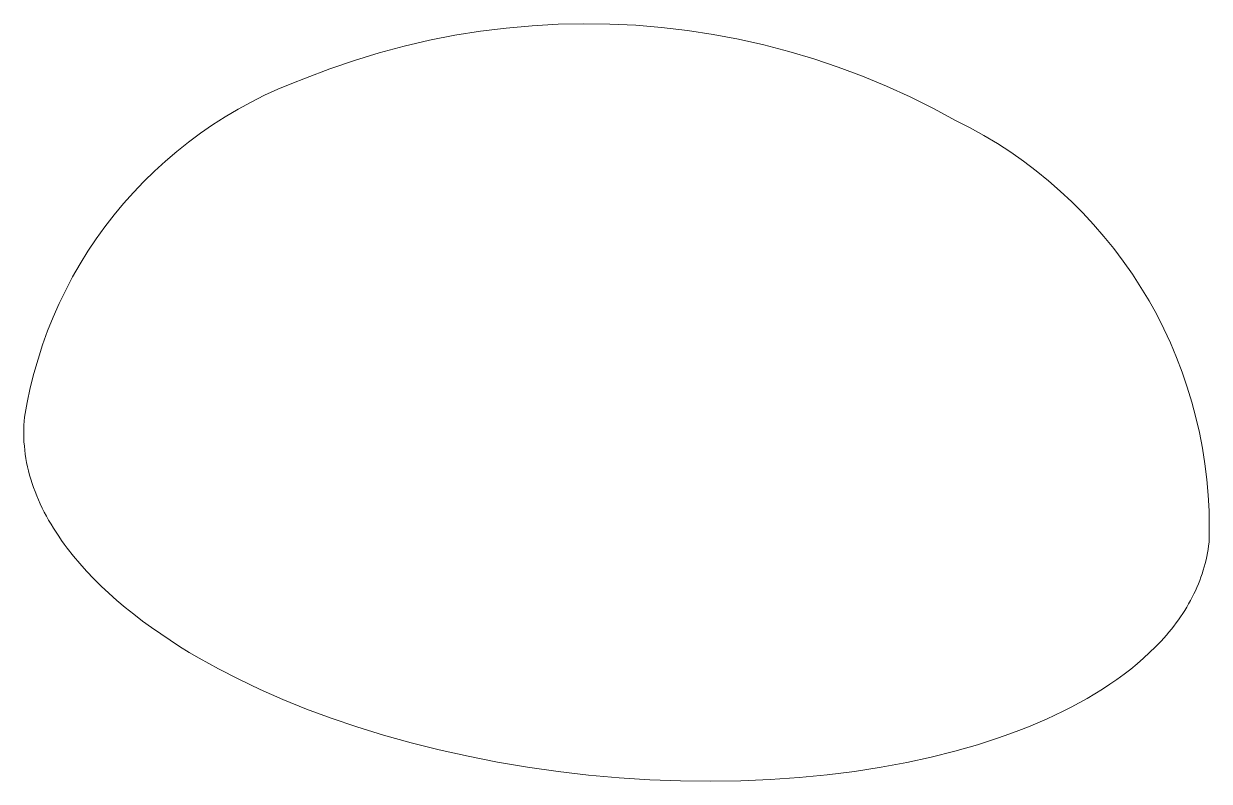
# Model space of a CAD drawing. Header units: millimetres. Extents: x -75 to 3710, y -20 to 2482.
# Drawn here: x 3380.24 to 3392.04, y 876.02 to 883.56 of the extents above; entities that cross this region are included whole.
import ezdxf

# ---------------------------------------------------------------- set-up
doc = ezdxf.new("R2010")
doc.units = ezdxf.units.MM
doc.layers.add('ZANO_R', color=7, linetype='Continuous', lineweight=0)

msp = doc.modelspace()

# ---------------------------------------------------------------- linework, layer by layer
at = {"layer": 'ZANO_R'}
for p, q in [((3385.041, 883.519), (3385.298, 883.542)), ((3385.041, 883.519), (3385.298, 883.542)), ((3385.041, 883.519), (3385.298, 883.542)), ((3385.298, 883.542), (3385.556, 883.557)), ((3385.298, 883.542), (3385.556, 883.557)), ((3385.298, 883.542), (3385.556, 883.557)), ((3385.556, 883.557), (3385.814, 883.562)), ((3385.556, 883.557), (3385.814, 883.562)), ((3385.556, 883.557), (3385.814, 883.562)), ((3385.814, 883.562), (3386.072, 883.558)), ((3385.814, 883.562), (3386.072, 883.558)), ((3385.814, 883.562), (3386.072, 883.558)), ((3386.072, 883.558), (3386.33, 883.546)), ((3386.072, 883.558), (3386.33, 883.546)), ((3386.072, 883.558), (3386.33, 883.546)), ((3386.33, 883.546), (3386.587, 883.524)), ((3386.33, 883.546), (3386.587, 883.524)), ((3386.33, 883.546), (3386.587, 883.525)), ((3384.277, 883.397), (3384.53, 883.447)), ((3384.277, 883.397), (3384.53, 883.447)), ((3384.277, 883.397), (3384.53, 883.447)), ((3384.53, 883.447), (3384.785, 883.487)), ((3384.53, 883.447), (3384.785, 883.487)), ((3384.53, 883.447), (3384.785, 883.487)), ((3384.785, 883.487), (3385.041, 883.519)), ((3384.785, 883.487), (3385.041, 883.519)), ((3384.785, 883.487), (3385.041, 883.519)), ((3386.587, 883.525), (3386.844, 883.494)), ((3386.587, 883.524), (3386.844, 883.494)), ((3386.587, 883.524), (3386.844, 883.494)), ((3386.844, 883.494), (3387.099, 883.455)), ((3386.844, 883.494), (3387.099, 883.455)), ((3386.844, 883.494), (3387.099, 883.455)), ((3387.099, 883.455), (3387.352, 883.408)), ((3387.099, 883.455), (3387.352, 883.408)), ((3387.099, 883.455), (3387.352, 883.408)), ((3383.776, 883.272), (3384.025, 883.339)), ((3383.776, 883.272), (3384.025, 883.339)), ((3383.776, 883.272), (3384.025, 883.339)), ((3384.025, 883.339), (3384.277, 883.397)), ((3384.025, 883.339), (3384.277, 883.397)), ((3384.025, 883.339), (3384.277, 883.397)), ((3387.352, 883.408), (3387.604, 883.351)), ((3387.352, 883.408), (3387.604, 883.351)), ((3387.352, 883.408), (3387.604, 883.351)), ((3387.604, 883.351), (3387.854, 883.286)), ((3387.604, 883.351), (3387.854, 883.286)), ((3387.604, 883.351), (3387.854, 883.286)), ((3383.285, 883.113), (3383.529, 883.197)), ((3383.285, 883.113), (3383.529, 883.197)), ((3383.285, 883.113), (3383.529, 883.197)), ((3383.529, 883.197), (3383.776, 883.272)), ((3383.529, 883.197), (3383.776, 883.272)), ((3383.529, 883.197), (3383.776, 883.272)), ((3387.854, 883.286), (3388.101, 883.212)), ((3387.854, 883.286), (3388.101, 883.212)), ((3387.854, 883.286), (3388.101, 883.212)), ((3388.101, 883.212), (3388.346, 883.13)), ((3388.101, 883.212), (3388.346, 883.13)), ((3388.101, 883.212), (3388.346, 883.13)), ((3383.044, 883.021), (3383.285, 883.113)), ((3383.044, 883.021), (3383.285, 883.113)), ((3383.044, 883.021), (3383.285, 883.113)), ((3388.346, 883.13), (3388.588, 883.04)), ((3388.346, 883.13), (3388.588, 883.04)), ((3388.346, 883.13), (3388.588, 883.04)), ((3382.768, 882.911), (3382.905, 882.968)), ((3382.768, 882.911), (3382.905, 882.968)), ((3382.768, 882.911), (3382.905, 882.968)), ((3382.905, 882.968), (3383.044, 883.021)), ((3382.905, 882.968), (3383.044, 883.021)), ((3382.905, 882.968), (3383.044, 883.021)), ((3388.588, 883.04), (3388.826, 882.941)), ((3388.588, 883.04), (3388.826, 882.941)), ((3388.588, 883.04), (3388.826, 882.941)), ((3382.501, 882.782), (3382.634, 882.849)), ((3382.501, 882.782), (3382.634, 882.849)), ((3382.501, 882.782), (3382.634, 882.849)), ((3382.634, 882.849), (3382.768, 882.911)), ((3382.634, 882.849), (3382.768, 882.911)), ((3382.634, 882.849), (3382.768, 882.911)), ((3388.826, 882.941), (3389.061, 882.834)), ((3388.826, 882.941), (3389.061, 882.834)), ((3388.826, 882.941), (3389.061, 882.834)), ((3389.061, 882.834), (3389.292, 882.719)), ((3389.061, 882.834), (3389.292, 882.719)), ((3389.061, 882.834), (3389.292, 882.719)), ((3382.371, 882.711), (3382.501, 882.782)), ((3382.371, 882.711), (3382.501, 882.782)), ((3382.371, 882.711), (3382.501, 882.782)), ((3389.292, 882.719), (3389.519, 882.596)), ((3389.292, 882.719), (3389.519, 882.596)), ((3389.292, 882.719), (3389.519, 882.596)), ((3382.118, 882.556), (3382.243, 882.635)), ((3382.118, 882.556), (3382.243, 882.635)), ((3382.118, 882.556), (3382.243, 882.635)), ((3382.243, 882.635), (3382.371, 882.711)), ((3382.243, 882.635), (3382.371, 882.711)), ((3382.243, 882.635), (3382.371, 882.711)), ((3389.519, 882.596), (3389.659, 882.525)), ((3389.519, 882.596), (3389.659, 882.525)), ((3389.519, 882.596), (3389.659, 882.525)), ((3381.996, 882.471), (3382.118, 882.556)), ((3381.996, 882.471), (3382.118, 882.556)), ((3381.996, 882.471), (3382.118, 882.556)), ((3389.659, 882.525), (3389.796, 882.448)), ((3389.659, 882.525), (3389.796, 882.448)), ((3389.659, 882.525), (3389.796, 882.448)), ((3381.761, 882.291), (3381.877, 882.383)), ((3381.761, 882.291), (3381.877, 882.383)), ((3381.761, 882.291), (3381.877, 882.383)), ((3381.877, 882.383), (3381.996, 882.471)), ((3381.877, 882.383), (3381.996, 882.471)), ((3381.877, 882.383), (3381.996, 882.471)), ((3389.796, 882.448), (3389.93, 882.368)), ((3389.796, 882.448), (3389.93, 882.368)), ((3389.796, 882.448), (3389.93, 882.368)), ((3389.93, 882.368), (3390.062, 882.282)), ((3389.93, 882.368), (3390.062, 882.282)), ((3389.93, 882.368), (3390.062, 882.282)), ((3381.648, 882.194), (3381.761, 882.291)), ((3381.648, 882.194), (3381.761, 882.291)), ((3381.648, 882.194), (3381.761, 882.291)), ((3390.062, 882.282), (3390.19, 882.192)), ((3390.062, 882.282), (3390.19, 882.192)), ((3390.062, 882.282), (3390.19, 882.192)), ((3381.538, 882.094), (3381.648, 882.194)), ((3381.538, 882.094), (3381.648, 882.194)), ((3381.538, 882.094), (3381.648, 882.194)), ((3390.19, 882.192), (3390.315, 882.098)), ((3390.19, 882.192), (3390.315, 882.098)), ((3390.19, 882.192), (3390.315, 882.098)), ((3381.433, 881.99), (3381.538, 882.094)), ((3381.433, 881.99), (3381.538, 882.094)), ((3381.433, 881.99), (3381.538, 882.094)), ((3390.315, 882.098), (3390.437, 881.999)), ((3390.315, 882.098), (3390.437, 881.999)), ((3390.315, 882.098), (3390.437, 881.999)), ((3381.33, 881.883), (3381.433, 881.99)), ((3381.33, 881.883), (3381.433, 881.99)), ((3381.33, 881.883), (3381.433, 881.99)), ((3390.437, 881.999), (3390.555, 881.896)), ((3390.437, 881.999), (3390.555, 881.896)), ((3390.437, 881.999), (3390.555, 881.896)), ((3390.555, 881.896), (3390.67, 881.789)), ((3390.555, 881.896), (3390.67, 881.789)), ((3390.555, 881.896), (3390.67, 881.789)), ((3381.137, 881.658), (3381.232, 881.772)), ((3381.137, 881.658), (3381.232, 881.772)), ((3381.137, 881.658), (3381.232, 881.772)), ((3381.232, 881.772), (3381.33, 881.883)), ((3381.232, 881.772), (3381.33, 881.883)), ((3381.232, 881.772), (3381.33, 881.883)), ((3390.67, 881.789), (3390.78, 881.678)), ((3390.67, 881.789), (3390.78, 881.678)), ((3390.67, 881.789), (3390.78, 881.678)), ((3381.046, 881.54), (3381.137, 881.658)), ((3381.046, 881.54), (3381.137, 881.658)), ((3381.046, 881.54), (3381.137, 881.658)), ((3390.78, 881.678), (3390.887, 881.563)), ((3390.78, 881.678), (3390.887, 881.563)), ((3390.78, 881.678), (3390.887, 881.563)), ((3380.96, 881.42), (3381.046, 881.54)), ((3380.96, 881.42), (3381.046, 881.54)), ((3380.96, 881.42), (3381.046, 881.54)), ((3390.887, 881.563), (3390.99, 881.445)), ((3390.887, 881.563), (3390.99, 881.445)), ((3390.887, 881.563), (3390.99, 881.445)), ((3380.877, 881.296), (3380.96, 881.42)), ((3380.877, 881.296), (3380.96, 881.42)), ((3380.877, 881.296), (3380.96, 881.42)), ((3390.99, 881.445), (3391.089, 881.323)), ((3390.99, 881.445), (3391.089, 881.323)), ((3390.99, 881.445), (3391.089, 881.323)), ((3391.089, 881.323), (3391.183, 881.197)), ((3391.089, 881.323), (3391.183, 881.197)), ((3391.089, 881.323), (3391.183, 881.197)), ((3380.799, 881.17), (3380.877, 881.296)), ((3380.799, 881.17), (3380.877, 881.296)), ((3380.799, 881.17), (3380.877, 881.296)), ((3391.183, 881.197), (3391.273, 881.069)), ((3391.183, 881.197), (3391.273, 881.069)), ((3391.183, 881.197), (3391.273, 881.069)), ((3380.725, 881.041), (3380.799, 881.17)), ((3380.725, 881.041), (3380.799, 881.17)), ((3380.725, 881.041), (3380.799, 881.17)), ((3391.273, 881.069), (3391.358, 880.937)), ((3391.273, 881.069), (3391.358, 880.937)), ((3391.273, 881.069), (3391.358, 880.937)), ((3380.656, 880.91), (3380.725, 881.041)), ((3380.656, 880.91), (3380.725, 881.041)), ((3380.656, 880.91), (3380.725, 881.041)), ((3380.591, 880.777), (3380.656, 880.91)), ((3380.591, 880.777), (3380.656, 880.91)), ((3380.591, 880.777), (3380.656, 880.91)), ((3391.358, 880.937), (3391.439, 880.803)), ((3391.358, 880.937), (3391.439, 880.803)), ((3391.358, 880.937), (3391.439, 880.803)), ((3380.531, 880.641), (3380.591, 880.777)), ((3380.531, 880.641), (3380.591, 880.777)), ((3380.531, 880.641), (3380.591, 880.777)), ((3391.439, 880.803), (3391.515, 880.666)), ((3391.439, 880.803), (3391.515, 880.666)), ((3391.439, 880.803), (3391.515, 880.666)), ((3380.476, 880.503), (3380.531, 880.641)), ((3380.476, 880.503), (3380.531, 880.641)), ((3380.476, 880.503), (3380.531, 880.641)), ((3391.515, 880.666), (3391.586, 880.526)), ((3391.515, 880.666), (3391.586, 880.526)), ((3391.515, 880.666), (3391.586, 880.526)), ((3380.425, 880.364), (3380.476, 880.503)), ((3380.425, 880.364), (3380.476, 880.503)), ((3380.425, 880.364), (3380.476, 880.503)), ((3391.586, 880.526), (3391.652, 880.384)), ((3391.586, 880.526), (3391.652, 880.384)), ((3391.586, 880.526), (3391.652, 880.384)), ((3380.38, 880.223), (3380.425, 880.364)), ((3380.38, 880.223), (3380.425, 880.364)), ((3380.38, 880.223), (3380.425, 880.364)), ((3391.652, 880.384), (3391.713, 880.24)), ((3391.652, 880.384), (3391.713, 880.24)), ((3391.652, 880.384), (3391.713, 880.24)), ((3391.713, 880.24), (3391.769, 880.093)), ((3391.713, 880.24), (3391.769, 880.093)), ((3391.713, 880.24), (3391.769, 880.093)), ((3380.339, 880.08), (3380.38, 880.223)), ((3380.339, 880.08), (3380.38, 880.223)), ((3380.339, 880.08), (3380.38, 880.223)), ((3380.303, 879.936), (3380.339, 880.08)), ((3380.303, 879.936), (3380.339, 880.08)), ((3380.303, 879.936), (3380.339, 880.08)), ((3391.769, 880.093), (3391.82, 879.945)), ((3391.769, 880.093), (3391.82, 879.945)), ((3391.769, 880.093), (3391.82, 879.945)), ((3380.272, 879.791), (3380.303, 879.936)), ((3380.272, 879.791), (3380.303, 879.936)), ((3380.272, 879.791), (3380.303, 879.936)), ((3391.82, 879.945), (3391.866, 879.795)), ((3391.82, 879.945), (3391.866, 879.795)), ((3391.82, 879.945), (3391.866, 879.795)), ((3380.246, 879.645), (3380.272, 879.791)), ((3380.246, 879.645), (3380.272, 879.791)), ((3380.246, 879.645), (3380.272, 879.791)), ((3391.866, 879.795), (3391.906, 879.643)), ((3391.866, 879.795), (3391.906, 879.643)), ((3391.866, 879.795), (3391.906, 879.643)), ((3380.238, 879.523), (3380.24, 879.564)), ((3380.238, 879.523), (3380.24, 879.564)), ((3380.238, 879.523), (3380.24, 879.564)), ((3380.24, 879.564), (3380.242, 879.604)), ((3380.24, 879.564), (3380.242, 879.604)), ((3380.24, 879.564), (3380.242, 879.604)), ((3380.242, 879.604), (3380.246, 879.645)), ((3380.242, 879.604), (3380.246, 879.645)), ((3380.242, 879.604), (3380.246, 879.645)), ((3391.906, 879.643), (3391.941, 879.491)), ((3391.906, 879.643), (3391.941, 879.491)), ((3391.906, 879.643), (3391.941, 879.491)), ((3380.238, 879.482), (3380.238, 879.523)), ((3380.238, 879.482), (3380.238, 879.523)), ((3380.238, 879.482), (3380.238, 879.523)), ((3380.239, 879.441), (3380.238, 879.482)), ((3380.239, 879.441), (3380.238, 879.482)), ((3380.239, 879.441), (3380.238, 879.482)), ((3380.24, 879.4), (3380.239, 879.441)), ((3380.24, 879.4), (3380.239, 879.441)), ((3380.24, 879.4), (3380.239, 879.441)), ((3391.941, 879.491), (3391.971, 879.337)), ((3391.941, 879.491), (3391.971, 879.337)), ((3391.941, 879.491), (3391.971, 879.337)), ((3380.244, 879.358), (3380.24, 879.4)), ((3380.244, 879.358), (3380.24, 879.4)), ((3380.244, 879.358), (3380.24, 879.4)), ((3380.248, 879.317), (3380.244, 879.358)), ((3380.248, 879.317), (3380.244, 879.358)), ((3380.248, 879.317), (3380.244, 879.358)), ((3380.253, 879.276), (3380.248, 879.317)), ((3380.253, 879.276), (3380.248, 879.317)), ((3380.253, 879.276), (3380.248, 879.317)), ((3391.971, 879.337), (3391.995, 879.182)), ((3391.971, 879.337), (3391.995, 879.182)), ((3391.971, 879.337), (3391.995, 879.182)), ((3380.259, 879.234), (3380.253, 879.276)), ((3380.259, 879.234), (3380.253, 879.276)), ((3380.259, 879.234), (3380.253, 879.276)), ((3380.267, 879.193), (3380.259, 879.234)), ((3380.267, 879.193), (3380.259, 879.234)), ((3380.267, 879.193), (3380.259, 879.234)), ((3380.276, 879.152), (3380.267, 879.193)), ((3380.276, 879.152), (3380.267, 879.193)), ((3380.276, 879.152), (3380.267, 879.193)), ((3391.995, 879.182), (3392.014, 879.026)), ((3391.995, 879.182), (3392.014, 879.026)), ((3391.995, 879.182), (3392.014, 879.026)), ((3380.285, 879.11), (3380.276, 879.152)), ((3380.285, 879.11), (3380.276, 879.152)), ((3380.285, 879.11), (3380.276, 879.152)), ((3380.296, 879.069), (3380.285, 879.11)), ((3380.296, 879.069), (3380.285, 879.11)), ((3380.296, 879.069), (3380.285, 879.11)), ((3380.308, 879.028), (3380.296, 879.069)), ((3380.308, 879.028), (3380.296, 879.069)), ((3380.308, 879.028), (3380.296, 879.069)), ((3380.321, 878.986), (3380.308, 879.028)), ((3380.321, 878.986), (3380.308, 879.028)), ((3380.321, 878.986), (3380.308, 879.028)), ((3380.335, 878.945), (3380.321, 878.986)), ((3380.335, 878.945), (3380.321, 878.986)), ((3380.335, 878.945), (3380.321, 878.986)), ((3380.351, 878.904), (3380.335, 878.945)), ((3380.351, 878.904), (3380.335, 878.945)), ((3380.351, 878.904), (3380.335, 878.945)), ((3392.014, 879.026), (3392.028, 878.87)), ((3392.014, 879.026), (3392.028, 878.87)), ((3392.014, 879.026), (3392.028, 878.87)), ((3380.367, 878.863), (3380.351, 878.904)), ((3380.367, 878.863), (3380.351, 878.904)), ((3380.367, 878.863), (3380.351, 878.904)), ((3380.384, 878.822), (3380.367, 878.863)), ((3380.384, 878.822), (3380.367, 878.863)), ((3380.384, 878.822), (3380.367, 878.863)), ((3380.402, 878.781), (3380.384, 878.822)), ((3380.402, 878.781), (3380.384, 878.822)), ((3380.402, 878.781), (3380.384, 878.822)), ((3392.028, 878.87), (3392.036, 878.713)), ((3392.028, 878.87), (3392.036, 878.713)), ((3392.028, 878.87), (3392.036, 878.713)), ((3380.422, 878.74), (3380.402, 878.781)), ((3380.422, 878.74), (3380.402, 878.781)), ((3380.422, 878.74), (3380.402, 878.781)), ((3380.442, 878.7), (3380.422, 878.74)), ((3380.442, 878.7), (3380.422, 878.74)), ((3380.442, 878.7), (3380.422, 878.74)), ((3392.036, 878.713), (3392.039, 878.557)), ((3392.036, 878.713), (3392.039, 878.557)), ((3392.036, 878.713), (3392.039, 878.557)), ((3380.464, 878.659), (3380.442, 878.7)), ((3380.464, 878.659), (3380.442, 878.7)), ((3380.464, 878.659), (3380.442, 878.7)), ((3380.486, 878.619), (3380.464, 878.659)), ((3380.486, 878.619), (3380.464, 878.659)), ((3380.486, 878.619), (3380.464, 878.659)), ((3380.51, 878.579), (3380.486, 878.619)), ((3380.51, 878.579), (3380.486, 878.619)), ((3380.51, 878.579), (3380.486, 878.619)), ((3380.534, 878.539), (3380.51, 878.579)), ((3380.534, 878.539), (3380.51, 878.579)), ((3380.534, 878.539), (3380.51, 878.579)), ((3380.56, 878.499), (3380.534, 878.539)), ((3380.56, 878.499), (3380.534, 878.539)), ((3380.56, 878.499), (3380.534, 878.539)), ((3380.586, 878.459), (3380.56, 878.499)), ((3380.586, 878.459), (3380.56, 878.499)), ((3380.586, 878.459), (3380.56, 878.499)), ((3392.039, 878.557), (3392.036, 878.4)), ((3392.039, 878.557), (3392.036, 878.4)), ((3392.039, 878.557), (3392.036, 878.4)), ((3380.613, 878.419), (3380.586, 878.459)), ((3380.613, 878.419), (3380.586, 878.459)), ((3380.613, 878.419), (3380.586, 878.459)), ((3380.641, 878.38), (3380.613, 878.419)), ((3380.641, 878.38), (3380.613, 878.419)), ((3380.641, 878.38), (3380.613, 878.419)), ((3380.671, 878.341), (3380.641, 878.38)), ((3380.671, 878.341), (3380.641, 878.38)), ((3380.671, 878.341), (3380.641, 878.38)), ((3392.032, 878.364), (3392.027, 878.329)), ((3392.032, 878.364), (3392.027, 878.329)), ((3392.032, 878.364), (3392.027, 878.329)), ((3392.036, 878.4), (3392.032, 878.364)), ((3392.036, 878.4), (3392.032, 878.364)), ((3392.036, 878.4), (3392.032, 878.364)), ((3380.732, 878.263), (3380.671, 878.341)), ((3380.732, 878.263), (3380.671, 878.341)), ((3380.732, 878.263), (3380.671, 878.341)), ((3380.796, 878.187), (3380.732, 878.263)), ((3380.796, 878.187), (3380.732, 878.263)), ((3380.796, 878.187), (3380.732, 878.263)), ((3392.014, 878.259), (3392.007, 878.224)), ((3392.014, 878.259), (3392.007, 878.224)), ((3392.014, 878.259), (3392.007, 878.224)), ((3392.021, 878.294), (3392.014, 878.259)), ((3392.021, 878.294), (3392.014, 878.259)), ((3392.021, 878.294), (3392.014, 878.259)), ((3392.027, 878.329), (3392.021, 878.294)), ((3392.027, 878.329), (3392.021, 878.294)), ((3392.027, 878.329), (3392.021, 878.294)), ((3380.864, 878.111), (3380.796, 878.187)), ((3380.864, 878.111), (3380.796, 878.187)), ((3380.864, 878.111), (3380.796, 878.187)), ((3380.935, 878.037), (3380.864, 878.111)), ((3380.935, 878.037), (3380.864, 878.111)), ((3380.935, 878.037), (3380.864, 878.111)), ((3391.979, 878.121), (3391.968, 878.086)), ((3391.979, 878.121), (3391.968, 878.086)), ((3391.979, 878.121), (3391.968, 878.086)), ((3391.989, 878.155), (3391.979, 878.121)), ((3391.989, 878.155), (3391.979, 878.121)), ((3391.989, 878.155), (3391.979, 878.121)), ((3391.998, 878.19), (3391.989, 878.155)), ((3391.998, 878.19), (3391.989, 878.155)), ((3391.998, 878.19), (3391.989, 878.155)), ((3392.007, 878.224), (3391.998, 878.19)), ((3392.007, 878.224), (3391.998, 878.19)), ((3392.007, 878.224), (3391.998, 878.19)), ((3381.009, 877.964), (3380.935, 878.037)), ((3381.009, 877.964), (3380.935, 878.037)), ((3381.009, 877.964), (3380.935, 878.037)), ((3391.944, 878.018), (3391.93, 877.985)), ((3391.944, 878.018), (3391.93, 877.985)), ((3391.944, 878.018), (3391.93, 877.985)), ((3391.956, 878.052), (3391.944, 878.018)), ((3391.956, 878.052), (3391.944, 878.018)), ((3391.956, 878.052), (3391.944, 878.018)), ((3391.968, 878.086), (3391.956, 878.052)), ((3391.968, 878.086), (3391.956, 878.052)), ((3391.968, 878.086), (3391.956, 878.052)), ((3381.086, 877.892), (3381.009, 877.964)), ((3381.086, 877.892), (3381.009, 877.964)), ((3381.086, 877.892), (3381.009, 877.964)), ((3381.165, 877.821), (3381.086, 877.892)), ((3381.165, 877.821), (3381.086, 877.892)), ((3381.165, 877.821), (3381.086, 877.892)), ((3391.885, 877.885), (3391.869, 877.852)), ((3391.885, 877.885), (3391.869, 877.852)), ((3391.885, 877.885), (3391.869, 877.852)), ((3391.901, 877.918), (3391.885, 877.885)), ((3391.901, 877.918), (3391.885, 877.885)), ((3391.901, 877.918), (3391.885, 877.885)), ((3391.916, 877.951), (3391.901, 877.918)), ((3391.916, 877.951), (3391.901, 877.918)), ((3391.916, 877.951), (3391.901, 877.918)), ((3391.93, 877.985), (3391.916, 877.951)), ((3391.93, 877.985), (3391.916, 877.951)), ((3391.93, 877.985), (3391.916, 877.951)), ((3381.248, 877.751), (3381.165, 877.821)), ((3381.248, 877.751), (3381.165, 877.821)), ((3381.248, 877.751), (3381.165, 877.821)), ((3391.833, 877.787), (3391.815, 877.754)), ((3391.833, 877.787), (3391.815, 877.754)), ((3391.833, 877.787), (3391.815, 877.754)), ((3391.852, 877.819), (3391.833, 877.787)), ((3391.852, 877.819), (3391.833, 877.787)), ((3391.852, 877.819), (3391.833, 877.787)), ((3391.869, 877.852), (3391.852, 877.819)), ((3391.869, 877.852), (3391.852, 877.819)), ((3391.869, 877.852), (3391.852, 877.819)), ((3381.333, 877.683), (3381.248, 877.751)), ((3381.333, 877.683), (3381.248, 877.751)), ((3381.333, 877.683), (3381.248, 877.751)), ((3381.42, 877.616), (3381.333, 877.683)), ((3381.42, 877.616), (3381.333, 877.683)), ((3381.42, 877.616), (3381.333, 877.683)), ((3391.753, 877.659), (3391.732, 877.628)), ((3391.753, 877.659), (3391.732, 877.628)), ((3391.753, 877.659), (3391.732, 877.628)), ((3391.775, 877.691), (3391.753, 877.659)), ((3391.775, 877.691), (3391.753, 877.659)), ((3391.775, 877.691), (3391.753, 877.659)), ((3391.795, 877.722), (3391.775, 877.691)), ((3391.795, 877.722), (3391.775, 877.691)), ((3391.795, 877.722), (3391.775, 877.691)), ((3391.815, 877.754), (3391.795, 877.722)), ((3391.815, 877.754), (3391.795, 877.722)), ((3391.815, 877.754), (3391.795, 877.722)), ((3381.509, 877.551), (3381.42, 877.616)), ((3381.509, 877.551), (3381.42, 877.616)), ((3381.509, 877.551), (3381.42, 877.616)), ((3381.601, 877.487), (3381.509, 877.551)), ((3381.601, 877.487), (3381.509, 877.551)), ((3381.601, 877.487), (3381.509, 877.551)), ((3391.662, 877.535), (3391.637, 877.505)), ((3391.662, 877.535), (3391.637, 877.505)), ((3391.662, 877.535), (3391.637, 877.505)), ((3391.686, 877.566), (3391.662, 877.535)), ((3391.686, 877.566), (3391.662, 877.535)), ((3391.686, 877.566), (3391.662, 877.535)), ((3391.709, 877.597), (3391.686, 877.566)), ((3391.709, 877.597), (3391.686, 877.566)), ((3391.709, 877.597), (3391.686, 877.566)), ((3391.732, 877.628), (3391.709, 877.597)), ((3391.732, 877.628), (3391.709, 877.597)), ((3391.732, 877.628), (3391.709, 877.597)), ((3381.694, 877.424), (3381.601, 877.487)), ((3381.694, 877.424), (3381.601, 877.487)), ((3381.694, 877.424), (3381.601, 877.487)), ((3381.789, 877.363), (3381.694, 877.424)), ((3381.789, 877.363), (3381.694, 877.424)), ((3381.789, 877.363), (3381.694, 877.424)), ((3391.559, 877.416), (3391.503, 877.358)), ((3391.559, 877.416), (3391.503, 877.358)), ((3391.559, 877.416), (3391.503, 877.358)), ((3391.612, 877.475), (3391.559, 877.416)), ((3391.612, 877.475), (3391.559, 877.416)), ((3391.612, 877.475), (3391.559, 877.416)), ((3391.637, 877.505), (3391.612, 877.475)), ((3391.637, 877.505), (3391.612, 877.475)), ((3391.637, 877.505), (3391.612, 877.475)), ((3381.886, 877.304), (3381.789, 877.363)), ((3381.886, 877.304), (3381.789, 877.363)), ((3381.886, 877.304), (3381.789, 877.363)), ((3381.984, 877.246), (3381.886, 877.304)), ((3381.984, 877.246), (3381.886, 877.304)), ((3381.984, 877.246), (3381.886, 877.304)), ((3391.445, 877.301), (3391.385, 877.245)), ((3391.445, 877.301), (3391.385, 877.245)), ((3391.445, 877.301), (3391.385, 877.245)), ((3391.503, 877.358), (3391.445, 877.301)), ((3391.503, 877.358), (3391.445, 877.301)), ((3391.503, 877.358), (3391.445, 877.301)), ((3382.175, 877.14), (3381.984, 877.246)), ((3382.175, 877.14), (3381.984, 877.246)), ((3382.175, 877.14), (3381.984, 877.246)), ((3391.322, 877.191), (3391.257, 877.138)), ((3391.322, 877.191), (3391.257, 877.138)), ((3391.322, 877.191), (3391.257, 877.138)), ((3391.385, 877.245), (3391.322, 877.191)), ((3391.385, 877.245), (3391.322, 877.191)), ((3391.385, 877.245), (3391.322, 877.191)), ((3382.378, 877.036), (3382.175, 877.14)), ((3382.378, 877.036), (3382.175, 877.14)), ((3382.378, 877.036), (3382.175, 877.14)), ((3391.19, 877.086), (3391.12, 877.035)), ((3391.19, 877.086), (3391.12, 877.035)), ((3391.19, 877.086), (3391.12, 877.035)), ((3391.257, 877.138), (3391.19, 877.086)), ((3391.257, 877.138), (3391.19, 877.086)), ((3391.257, 877.138), (3391.19, 877.086)), ((3382.591, 876.934), (3382.378, 877.036)), ((3382.591, 876.934), (3382.378, 877.036)), ((3382.591, 876.934), (3382.378, 877.036)), ((3382.816, 876.835), (3382.591, 876.934)), ((3382.816, 876.835), (3382.591, 876.934)), ((3382.816, 876.835), (3382.591, 876.934)), ((3390.976, 876.938), (3390.9, 876.891)), ((3390.976, 876.938), (3390.9, 876.891)), ((3390.976, 876.938), (3390.9, 876.891)), ((3391.049, 876.986), (3390.976, 876.938)), ((3391.049, 876.986), (3390.976, 876.938)), ((3391.049, 876.986), (3390.976, 876.938)), ((3391.12, 877.035), (3391.049, 876.986)), ((3391.12, 877.035), (3391.049, 876.986)), ((3391.12, 877.035), (3391.049, 876.986)), ((3383.052, 876.74), (3382.816, 876.835)), ((3383.052, 876.74), (3382.816, 876.835)), ((3383.052, 876.74), (3382.816, 876.835)), ((3390.824, 876.846), (3390.745, 876.802)), ((3390.824, 876.846), (3390.745, 876.802)), ((3390.824, 876.846), (3390.745, 876.802)), ((3390.9, 876.891), (3390.824, 876.846)), ((3390.9, 876.891), (3390.824, 876.846)), ((3390.9, 876.891), (3390.824, 876.846)), ((3383.298, 876.649), (3383.052, 876.74)), ((3383.298, 876.649), (3383.052, 876.74)), ((3383.298, 876.649), (3383.052, 876.74)), ((3390.584, 876.718), (3390.501, 876.678)), ((3390.584, 876.718), (3390.501, 876.678)), ((3390.584, 876.718), (3390.501, 876.678)), ((3390.665, 876.759), (3390.584, 876.718)), ((3390.665, 876.759), (3390.584, 876.718)), ((3390.665, 876.759), (3390.584, 876.718)), ((3390.745, 876.802), (3390.665, 876.759)), ((3390.745, 876.802), (3390.665, 876.759)), ((3390.745, 876.802), (3390.665, 876.759)), ((3383.554, 876.562), (3383.298, 876.649)), ((3383.554, 876.562), (3383.298, 876.649)), ((3383.554, 876.562), (3383.298, 876.649)), ((3390.332, 876.602), (3390.239, 876.564)), ((3390.332, 876.602), (3390.239, 876.564)), ((3390.332, 876.602), (3390.239, 876.564)), ((3390.417, 876.64), (3390.332, 876.602)), ((3390.417, 876.64), (3390.332, 876.602)), ((3390.417, 876.64), (3390.332, 876.602)), ((3390.501, 876.678), (3390.417, 876.64)), ((3390.501, 876.678), (3390.417, 876.64)), ((3390.501, 876.678), (3390.417, 876.64)), ((3383.819, 876.48), (3383.554, 876.562)), ((3383.819, 876.48), (3383.554, 876.562)), ((3383.819, 876.48), (3383.554, 876.562)), ((3384.093, 876.403), (3383.819, 876.48)), ((3384.093, 876.403), (3383.819, 876.48)), ((3384.093, 876.403), (3383.819, 876.48)), ((3390.044, 876.489), (3389.942, 876.453)), ((3390.044, 876.489), (3389.942, 876.453)), ((3390.044, 876.489), (3389.942, 876.453)), ((3390.143, 876.526), (3390.044, 876.489)), ((3390.143, 876.526), (3390.044, 876.489)), ((3390.143, 876.526), (3390.044, 876.489)), ((3390.239, 876.564), (3390.143, 876.526)), ((3390.239, 876.564), (3390.143, 876.526)), ((3390.239, 876.564), (3390.143, 876.526)), ((3384.374, 876.333), (3384.093, 876.403)), ((3384.374, 876.333), (3384.093, 876.403)), ((3384.374, 876.333), (3384.093, 876.403)), ((3389.73, 876.384), (3389.506, 876.32)), ((3389.73, 876.384), (3389.506, 876.32)), ((3389.73, 876.384), (3389.506, 876.32)), ((3389.942, 876.453), (3389.73, 876.384)), ((3389.942, 876.453), (3389.73, 876.384)), ((3389.942, 876.453), (3389.73, 876.384)), ((3384.662, 876.269), (3384.374, 876.333)), ((3384.662, 876.269), (3384.374, 876.333)), ((3384.662, 876.269), (3384.374, 876.333)), ((3384.955, 876.211), (3384.662, 876.269)), ((3384.955, 876.211), (3384.662, 876.269)), ((3384.955, 876.211), (3384.662, 876.269)), ((3389.272, 876.261), (3389.027, 876.207)), ((3389.272, 876.261), (3389.027, 876.207)), ((3389.272, 876.261), (3389.027, 876.207)), ((3389.506, 876.32), (3389.272, 876.261)), ((3389.506, 876.32), (3389.272, 876.261)), ((3389.506, 876.32), (3389.272, 876.261)), ((3385.254, 876.161), (3384.955, 876.211)), ((3385.254, 876.161), (3384.955, 876.211)), ((3385.254, 876.161), (3384.955, 876.211)), ((3385.556, 876.118), (3385.254, 876.161)), ((3385.556, 876.118), (3385.254, 876.161)), ((3385.556, 876.118), (3385.254, 876.161)), ((3385.86, 876.083), (3385.556, 876.118)), ((3385.86, 876.083), (3385.556, 876.118)), ((3385.86, 876.083), (3385.556, 876.118)), ((3388.508, 876.118), (3388.235, 876.084)), ((3388.508, 876.118), (3388.235, 876.084)), ((3388.508, 876.118), (3388.235, 876.084)), ((3388.772, 876.16), (3388.508, 876.118)), ((3388.772, 876.16), (3388.508, 876.118)), ((3388.772, 876.16), (3388.508, 876.118)), ((3389.027, 876.207), (3388.772, 876.16)), ((3389.027, 876.207), (3388.772, 876.16)), ((3389.027, 876.207), (3388.772, 876.16)), ((3386.166, 876.055), (3385.86, 876.083)), ((3386.166, 876.055), (3385.86, 876.083)), ((3386.166, 876.055), (3385.86, 876.083)), ((3386.471, 876.035), (3386.166, 876.055)), ((3386.471, 876.035), (3386.166, 876.055)), ((3386.471, 876.035), (3386.166, 876.055)), ((3386.775, 876.024), (3386.471, 876.035)), ((3386.775, 876.024), (3386.471, 876.035)), ((3386.775, 876.024), (3386.471, 876.035)), ((3387.077, 876.02), (3386.775, 876.024)), ((3387.077, 876.02), (3386.775, 876.024)), ((3387.077, 876.02), (3386.775, 876.024)), ((3387.375, 876.025), (3387.077, 876.02)), ((3387.375, 876.025), (3387.077, 876.02)), ((3387.375, 876.025), (3387.077, 876.02)), ((3387.668, 876.037), (3387.375, 876.025)), ((3387.668, 876.037), (3387.375, 876.025)), ((3387.668, 876.037), (3387.375, 876.025)), ((3387.955, 876.057), (3387.668, 876.037)), ((3387.955, 876.057), (3387.668, 876.037)), ((3387.955, 876.057), (3387.668, 876.037)), ((3388.235, 876.084), (3387.955, 876.057)), ((3388.235, 876.084), (3387.955, 876.057)), ((3388.235, 876.084), (3387.955, 876.057))]:
    msp.add_line(p, q, dxfattribs=at)

doc.saveas('drawing.dxf')
